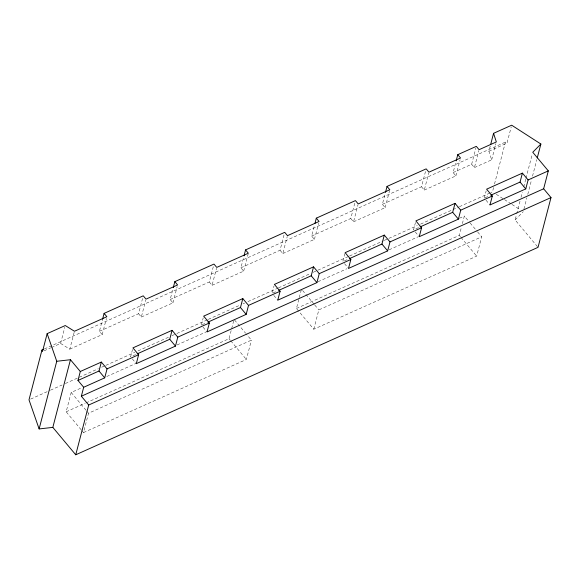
<?xml version="1.0" encoding="UTF-8"?>
<svg xmlns="http://www.w3.org/2000/svg" width="580" height="580" viewBox="0 0 580 580"><rect width="100%" height="100%" fill="white"/><g stroke="black" fill="none" stroke-linecap="round" stroke-linejoin="round"><path stroke-width="0.43" stroke-dasharray="2.9 2.17" d="M51.54 347.493L60.595 343.433L64.815 327.236M60.595 343.433L69.796 349.153L74.233 332.101M81.193 429.795L66.156 411.807L71.195 392.471L81.939 387.65M69.796 349.153L102.203 334.609L99.434 331.289L102.319 320.204M102.203 334.609L106.423 318.413M81.766 430.483L83.505 432.557L88.537 413.228L251.408 340.141L246.203 333.921M99.434 331.289L138.576 313.722L142.796 297.525M132.508 349.515L130.601 356.838L136.307 354.279M138.576 313.722L141.346 317.043L145.79 299.99M141.346 317.043L172.941 302.861L170.165 299.548L173.05 288.463M172.941 302.861L177.161 286.672M170.165 299.548L209.307 281.981L213.527 265.785M201.332 325.097L203.239 317.775M209.307 281.981L212.084 285.302L216.521 268.25M212.084 285.302L243.673 271.121L240.903 267.808L243.788 256.723M243.673 271.121L248.117 254.076M85.999 402.904L229.027 338.72L234.059 319.392L245.623 333.224M83.505 432.557L246.369 359.477L251.408 340.141M240.903 267.808L280.046 250.241L284.265 234.044M272.281 292.545L273.977 286.034M280.046 250.241L282.822 253.561L287.26 236.51M282.822 253.561L314.411 239.38L311.634 236.067L314.527 224.982M477.644 231.964L481.69 236.807L476.659 256.142L313.787 329.223L296.438 308.473L299.07 298.381M299.287 297.54L301.259 289.978M314.411 239.38L318.63 223.184M313.787 329.223L318.826 309.894L481.69 236.807M311.634 236.067L350.777 218.5L354.996 202.304M344.926 253.475L342.802 261.616L348.515 259.05M350.777 218.5L353.553 221.821L357.998 204.769M353.553 221.821L385.149 207.64L382.372 204.319L385.258 193.242M385.149 207.64L389.586 190.595M382.372 204.319L421.515 186.76L425.51 171.412M415.447 222.553L413.54 229.876L419.246 227.309M421.515 186.76L424.292 190.081L428.729 173.028M424.292 190.081L455.88 175.899L453.111 172.579L456.213 160.645M455.88 175.899L460.099 159.703M453.111 172.579L471.649 164.263L475.868 148.067M471.649 164.263L474.418 167.584L478.863 150.532M296.438 308.473L459.309 235.386L461.499 226.983M462.376 223.619L464.348 216.057L469.546 222.278M474.418 167.584L491.673 159.841L488.897 151.235L490.23 146.124M491.673 159.841L495.893 143.644M484.278 198.135L486.185 190.813M493.602 187.492L492.463 191.864L490.81 192.604M494.508 184.005L505.426 142.093L507.007 143.108L511.226 126.918M537.464 246.66L515.127 219.936L516.483 214.731M516.707 213.861L520.101 200.847M521 197.381L522.362 192.176M523.718 186.97L525.748 179.162M525.973 178.292L532.302 154.004M523.928 209.097L526.865 197.816M527.771 194.344L531.613 179.597M532.52 176.131L536.812 159.645M515.127 219.936L523.254 211.7M44.442 348.95L505.426 142.093M44.131 350.82L50.714 347.862M488.897 151.235L507.007 143.108M30.653 399.091L49.655 390.565M50.482 390.188L62.045 385.004M65.352 383.518L98.397 368.692M101.703 367.205L105.002 365.726M105.828 365.356L134.749 352.379M138.047 350.893L168.62 337.183M171.919 335.697L176.052 333.841M176.878 333.471L207.444 319.754M208.271 319.384L239.663 305.298M242.969 303.818L244.622 303.072M247.928 301.593L277.668 288.245M278.494 287.876L309.887 273.789M313.193 272.303L348.718 256.367M349.544 255.99L383.416 240.794M384.243 240.424L417.288 225.598M420.587 224.112L458.591 207.06M459.418 206.69L489.984 192.973M202.152 324.727L206.226 322.9M272.883 292.987L276.964 291.16M485.09 197.765L489.158 195.946M106.742 376.522L135.676 363.537M177.016 344.984L205.951 332.006M318.014 281.72L346.949 268.736M389.115 249.813L418.049 236.829M459.382 218.283L464.348 216.057M66.156 411.807L85.173 403.274M496.219 194.278L503.73 199.121M504.477 199.6L511.234 203.957M511.988 204.443L520.245 209.764M485.989 200.18L489.984 204.957M470.126 222.974L477.064 231.275M459.309 235.386L460.469 236.77M461.042 237.459L476.659 256.142M415.251 231.92L419.246 236.698M344.52 263.661L348.507 268.438M302.63 290.522L314.2 304.355M314.773 305.051L318.826 309.894M273.782 295.401L277.776 300.179M229.027 338.72L230.18 340.105M230.76 340.793L246.369 359.477M203.043 327.142L207.038 331.919M132.312 358.882L136.307 363.66M71.195 392.471L86.224 410.459M86.804 411.155L88.537 413.228"/><path stroke-width="0.87" d="M43.616 349.32L41.963 350.059L29 399.83L39.121 428.939L52.831 427.38L75.741 454.792L538.037 247.341L551 197.577L543.649 188.783L548.31 170.882L532.752 152.264L540.879 144.028L511.669 125.207L493.558 133.335L490.673 144.42M493.558 133.335L496.335 141.94L479.087 149.684L476.31 146.363L457.772 154.679L460.542 157.999L428.953 172.18L426.177 168.86L387.034 186.419L389.811 189.74L358.215 203.921L355.446 200.6L316.303 218.167L319.072 221.48L287.484 235.661L284.707 232.341L245.565 249.907L248.341 253.221L216.746 267.402L213.969 264.081L174.826 281.648L177.603 284.961L146.008 299.142L143.238 295.822L104.096 313.388L106.865 316.709L74.457 331.252L65.257 325.532L47.147 333.652L42.485 351.552L41.963 350.059M39.121 428.939L56.753 361.275L47.147 333.652M52.831 427.38L70.456 359.716L56.753 361.275M83.68 387.273L77.974 380.451L80.308 371.497L101.34 362.065L107.046 368.887L104.712 377.841L83.68 387.273L81.352 396.227L88.704 405.021L75.741 454.792M102.537 319.355L104.096 313.388M77.974 380.451L99.006 371.012L101.34 362.065M177.777 337.147L172.071 330.325L132.929 347.884L138.635 354.714L136.307 363.66L175.45 346.101L177.777 337.147L209.373 322.973L203.667 316.144L242.81 298.584L248.515 305.406L246.181 314.36L207.038 331.919L209.373 322.973M173.275 287.615L174.826 281.648M137.119 353.909L169.744 339.271L172.071 330.325M244.013 255.874L245.565 249.907M207.857 322.168L240.475 307.531L242.81 298.584M319.246 273.666L313.541 266.844L274.398 284.403L280.104 291.232L277.776 300.179L316.919 282.619L319.246 273.666L350.842 259.492L345.136 252.662L384.279 235.096L389.985 241.925L387.658 250.879L348.507 268.438L350.842 259.492M314.969 223.278L316.303 218.167M278.596 290.428L311.214 275.79L313.541 266.844M385.483 192.386L387.034 186.419M349.327 258.687L381.945 244.049L384.279 235.096M460.723 210.185L455.017 203.355L415.875 220.922L421.58 227.751L419.246 236.698L458.388 219.138L460.723 210.185L492.311 196.011L486.605 189.181L522.399 173.123L528.104 179.952L525.77 188.899L489.984 204.957L492.311 196.011M456.213 160.645L457.772 154.679M420.065 226.947L452.683 212.309L455.017 203.355M490.782 195.213L520.064 182.069L522.399 173.123M537.261 157.912L540.879 144.028M107.046 368.887L138.635 354.714M248.515 305.406L280.104 291.232M389.985 241.925L421.58 227.751M528.104 179.952L548.31 170.882M81.352 396.227L543.649 188.783M88.704 405.021L551 197.577M520.064 182.069L525.77 188.899M452.683 212.309L458.388 219.138M381.945 244.049L387.658 250.879M311.214 275.79L316.919 282.619M240.475 307.531L246.181 314.36M169.744 339.271L175.45 346.101M99.006 371.012L104.712 377.841M70.456 359.716L80.308 371.497"/></g></svg>
